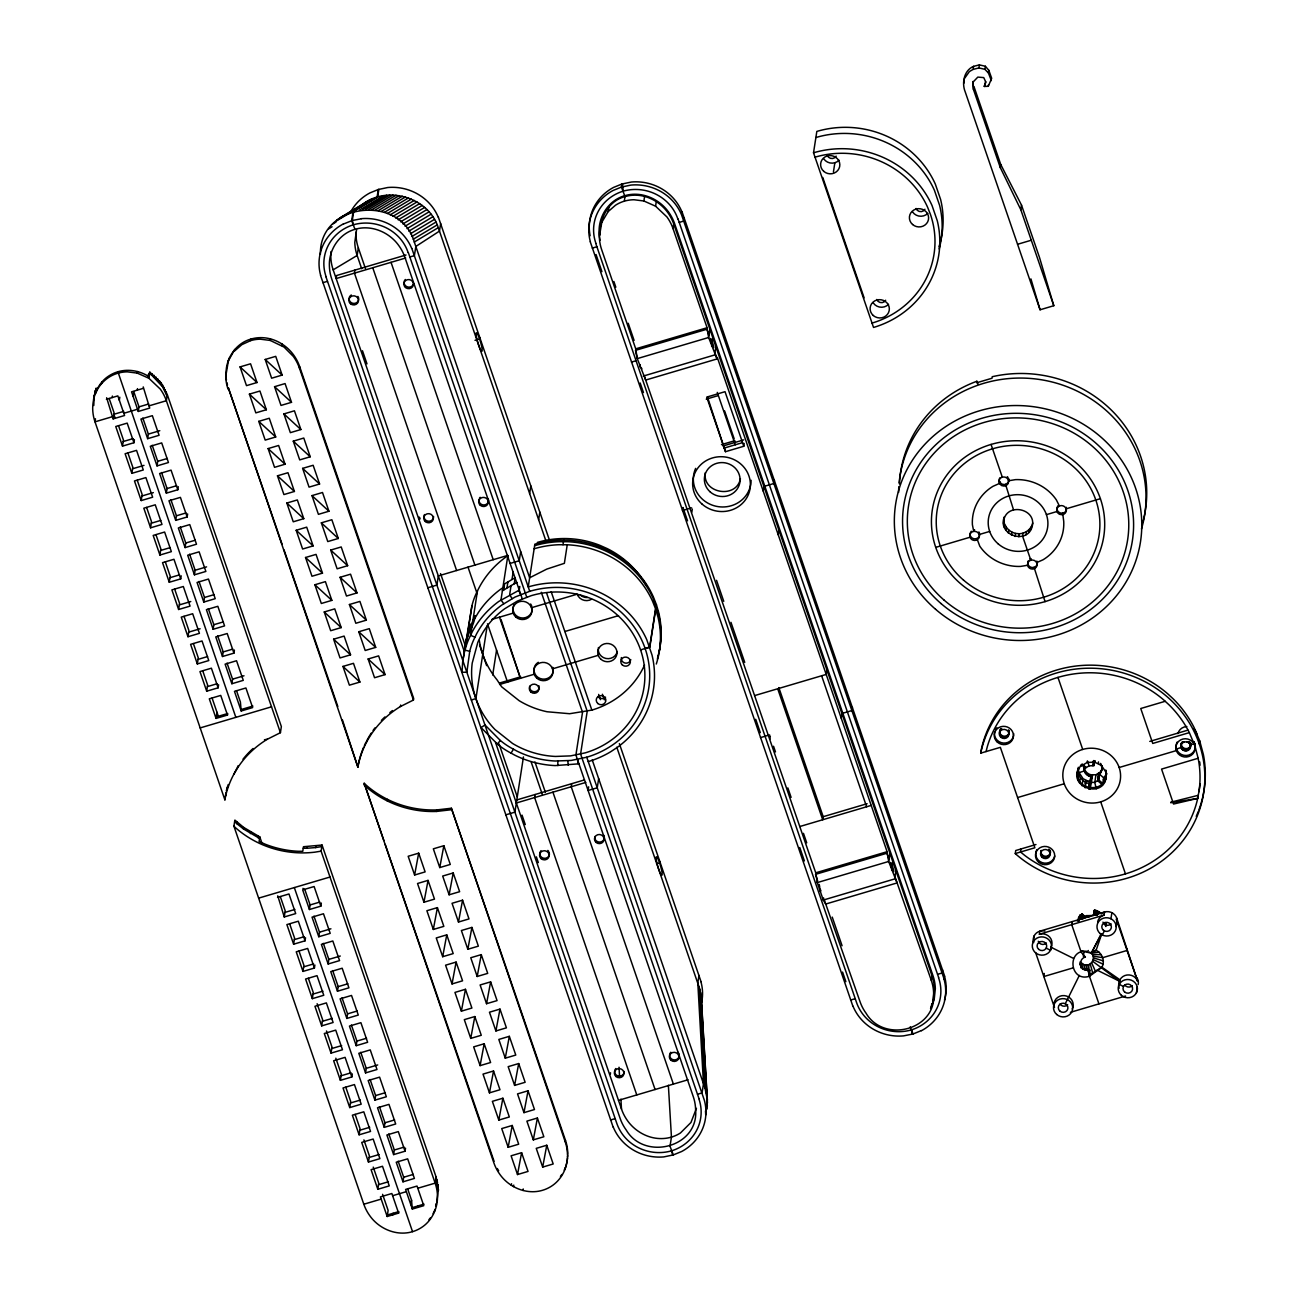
<?xml version="1.0" encoding="UTF-8"?>
<svg xmlns="http://www.w3.org/2000/svg" width="1298" height="1298" viewBox="0 0 1298 1298"><rect width="100%" height="100%" fill="white"/><g stroke="black" fill="none" stroke-linecap="round" stroke-linejoin="round"><path stroke-width="1.5" d="M322.05 845.047L321.109 851.147L435.154 1183.127A46.322 43.872 8.8 0 1 437.475 1195.896C437.864 1208.276 431.909 1220.931 421.331 1227.632A34.024 32.223 8.8 0 1 412.537 1231.672C396.799 1236.41 379.227 1228.995 369.898 1215.885A46.322 43.872 8.8 0 1 363.813 1204.236L233.916 826.177L234.873 820.076L243.716 827.443L259.795 836.902L259.097 841.493L265.133 844.171A97.35 92.223 8.8 0 0 298.183 851.277L302.775 851.293L303.472 846.718L322.05 845.047L436.112 1177.026L438.416 1189.795L436.68 1202.321M567.486 1157.07L567.745 1152.981A46.322 43.872 8.8 0 0 565.441 1140.212L451.38 808.232L436.712 809.92A97.35 92.223 8.8 0 1 366.49 785.42L364.203 783.262L493.857 1162.846A46.322 43.872 8.8 0 0 499.941 1174.495C509.27 1187.605 526.842 1195.036 542.58 1190.282A34.024 32.223 8.8 0 0 551.374 1186.242C560.152 1180.645 565.879 1170.893 567.194 1160.607M355.993 232.147L355.977 234.776A47.247 44.765 8.8 0 0 358.329 247.837L365.501 268.735M320.395 254.246C319.194 202.553 400.611 193.694 414.305 242.028L529.649 577.772L546.815 569.092L564.37 563.332L567.242 544.771L558.854 544.722A96.393 91.314 8.8 0 0 534.143 548.762M705.495 1110.926L705.723 1114.917L707.361 1099.99L701.342 998.308L699.865 989.336L616.793 747.242M1079.758 964.868L1080.228 961.802L1083.019 964.219L1082.305 968.795L1089.866 970.141L1089.46 976.274L1098.935 1003.873M93.845 397.821L93.618 399.362L94.202 395.306L93.781 405.511M226.177 369.735L225.966 374.862A46.322 43.872 8.8 0 0 226.42 380.022M567.291 1159.617L567.713 1155.545M331.022 251.536L330.812 256.777A47.247 44.765 8.8 0 0 333.164 269.838L464.278 651.482L468.448 631.071L475.149 615.609C474.305 626.025 466.615 634.381 465.43 644.879M705.317 472.683C702.007 493.435 736.355 499.308 740.428 478.719M1003.549 523.565L1004.311 516.912C996.913 535.23 1027.821 545.355 1032.299 526.079C1036.388 508.67 1007.362 502.537 1003.825 519.963M1077.421 774.646C1077.94 790.255 1103.073 792.591 1106.172 777.161C1103.527 799.146 1067.524 787.205 1078.963 767.67L1077.47 772.586L1077.713 771.044M1077.194 776.172L1078.297 767.28M1105.945 778.686L1105.766 770.022L1106.22 775.101L1106.464 773.576M1083.019 964.219C1090.855 968.779 1098.059 955.88 1089.525 952.083M1106.123 923.105L1105.864 926.512L1104.712 923.916L1106.123 923.105L1104.923 922.537M1088.276 950.477L1087.756 951.466C1066.453 947.994 1069.179 982.651 1089.46 976.274L1089.687 974.749L1101.953 967.253C1105.279 961.169 1102.245 953.186 1096.112 950.266L1092.819 951.174M280.417 732.689L281.358 726.572L167.296 394.608L161.212 382.959L149.838 372.169L148.897 378.286L160.271 389.076A46.322 43.872 8.8 0 1 166.355 400.725L280.417 732.689L267.388 739.211A97.35 92.223 8.8 0 0 237.972 767.329L233.818 774.289A97.35 92.223 8.8 0 0 225.414 796.907L224.895 799.876L94.997 421.834A46.322 43.872 8.8 0 1 92.693 409.065C92.612 396.279 97.918 382.732 109.113 375.771A34.024 32.223 8.8 0 1 117.907 371.747C128.421 368.632 140.07 370.806 149.173 376.761M566.95 1162.148L567.534 1158.092M93.959 396.847L96.198 388.037L95.257 394.17C98.989 384.257 107.41 376.242 117.631 373.289A34.024 32.223 8.8 0 1 127.301 371.845L137.215 373.094L148.897 378.286M95.371 390.406L95.143 391.947L95.955 389.595M148.978 405.868L166.355 400.725L167.069 396.133L162.477 386.674L151.752 375.187L151.98 373.662M153.797 376.809L154.04 375.268M155.76 378.562L155.987 377.02M157.61 380.428L157.853 378.886M159.362 382.407L159.589 380.866M160.984 384.484L161.212 382.959M162.477 386.674L162.704 385.133M163.84 388.929L164.067 387.388M165.057 391.266L165.284 389.741M166.144 393.683L166.371 392.142M167.069 396.133L167.296 394.608M224.895 799.876L225.836 793.759M237.972 767.329L238.199 765.804L233.818 774.289M1080.747 967.773L1081.461 963.181M1084.787 964.836L1084.09 969.428L1089.866 970.141M1086.669 964.998L1085.972 969.59L1088.016 970.45M1087.821 969.298L1088.519 964.69L1089.687 974.749L1087.821 969.298L1089.46 976.274L1101.953 967.253L1119.931 979.795A9.638 9.135 8.8 0 1 1137.665 981.337L1116.686 918.059L1116.458 919.601A9.638 9.135 8.8 0 1 1115.891 926.561M95.468 418.767L94.997 421.834L112.391 416.69M106.404 399.281L117.842 395.89L124.576 415.506L113.137 418.881L106.631 397.756M112.115 397.577L112.358 396.052M113.137 418.881L114.078 412.78L109.178 398.518M119.335 400.255L119.805 397.204M134.408 439.681L133.937 442.732L122.499 446.123L123.44 440.006L118.54 425.744M133.061 396.198L133.775 391.623L139 406.858L138.302 411.45L149.724 408.059L143.234 386.918M137.28 390.146L137.507 388.621M131.844 473.348L125.111 453.732L136.55 450.357L143.283 469.973L131.844 473.348L132.802 467.248L127.902 452.97M147.648 438.675L140.914 419.059L152.353 415.685L159.086 435.301L147.648 438.675L148.361 434.1L142.845 418.053M141.206 500.574L134.473 480.958L145.895 477.583L152.645 497.199L141.206 500.574L142.147 494.473L137.247 480.211M157.009 465.901L150.276 446.285L161.698 442.91L168.448 462.526L157.009 465.901L157.723 461.325L152.207 445.279M150.568 527.815L143.818 508.199L155.257 504.808L161.99 524.424L150.568 527.815L151.509 521.699L146.609 507.437M178.264 486.701L177.794 489.752L166.355 493.143L167.069 488.551L161.552 472.504M159.914 555.041L153.18 535.425L164.619 532.034L171.352 551.65L159.914 555.041L160.855 548.924L155.955 534.662M187.626 513.927L187.155 516.977L175.717 520.368L176.431 515.793L170.914 499.73M181.185 575.825L180.698 578.892L169.275 582.267L170.216 576.166L165.317 561.888M185.079 547.594L178.329 527.978L189.768 524.603L196.501 544.219L185.079 547.594L185.776 543.018L180.276 526.972M178.621 609.492L171.888 589.892L183.326 586.501L190.06 606.117L178.621 609.492L179.578 603.392L174.678 589.13M194.424 574.819L187.691 555.22L199.129 551.828L205.863 571.444L194.424 574.819L195.138 570.244L189.622 554.197M226.29 368.746C228.091 355.263 237.469 342.786 250.903 339.086A34.024 32.223 8.8 0 1 260.574 337.642C273.537 337.496 285.998 344.473 293.543 354.873A46.322 43.872 8.8 0 1 299.627 366.523L413.689 698.486L413.445 700.028L400.433 706.534A97.35 92.223 8.8 0 0 358.443 764.23M228.286 361.493L229.503 357.68M187.983 636.734L181.249 617.118L192.672 613.727L199.421 633.343L187.983 636.734L188.924 630.617L184.024 616.355M363.586 747.372A97.35 92.223 8.8 0 0 358.686 762.705L357.923 767.215L228.27 387.631L282.072 544.203M229.259 359.205L234.808 349.454M203.786 602.061L197.053 582.445L208.475 579.054L215.225 598.67L203.786 602.061L204.5 597.469L198.983 581.423M197.328 663.959L190.595 644.343L202.034 640.969L208.767 660.568L197.328 663.959L198.286 657.843L193.386 643.581M234.581 350.979L241.882 344.635L250.66 340.611L250.903 339.086M213.132 629.287L206.398 609.671L217.837 606.296L224.57 625.896L213.132 629.287L213.846 624.711L208.329 608.665M218.599 684.744L218.129 687.81L206.69 691.185L207.631 685.084L202.731 670.823M413.445 700.028L299.4 368.048A46.322 43.872 8.8 0 0 293.299 356.398L284.067 347.101L270.244 340.433L270.487 338.892M234.403 650.071L233.932 653.137L222.493 656.512L223.207 651.937L217.691 635.89M216.279 716.885L227.718 713.511L227.474 715.036L216.052 718.411L216.993 712.31M281.942 345.625L282.169 344.084M231.855 683.738L225.106 664.138L236.544 660.747L243.278 680.363L231.855 683.738L232.553 679.162L227.053 663.116M241.201 710.98L234.467 691.363L245.906 687.972L252.639 707.588L241.201 710.98L240.406 702.023L236.479 690.601M299.4 368.048L299.627 366.523M354.922 270.098L354.451 273.148L456.62 570.52M358.329 247.837L357.145 255.463L361.704 268.767M438.286 217.285A48.594 46.03 8.8 0 0 387.778 187.512L378.27 189.524L377.085 197.166L353.105 211.525L351.677 220.692L354.987 229.324C371.098 224.457 389.108 232.001 398.697 245.436A47.247 44.765 8.8 0 1 404.927 257.345L522.283 598.913M378.87 189.346L377.686 196.988L353.705 211.347L352.293 220.498L353.478 224.96M277.529 897.356L288.967 893.981L295.701 913.581L284.262 916.972L277.756 895.831M284.262 916.972L285.203 910.855L280.303 896.594M305.533 937.756L305.046 940.823L293.624 944.198L294.565 938.097L289.665 923.835M321.32 903.084L320.849 906.15L309.427 909.525L310.125 904.949L304.884 889.698L302.921 888.384M314.879 964.998L314.408 968.048L302.969 971.423L303.91 965.323L299.011 951.061M318.773 936.75L312.039 917.151L323.478 913.76L330.211 933.376L318.773 936.75L319.486 932.175L313.97 916.128M312.331 998.665L305.582 979.049L317.02 975.658L323.77 995.274L312.331 998.665L313.272 992.548L308.372 978.286M440.655 223.483L439.47 231.109L415.831 246.458L414.403 255.625L409.844 256.972M357.923 767.215L342.412 719.855M328.134 963.992L321.385 944.376L332.823 940.985L339.573 960.601L328.134 963.992L328.832 959.4L323.332 943.354M321.677 1025.891L314.943 1006.275L326.382 1002.9L333.115 1022.5L321.677 1025.891L322.634 1019.774L317.118 1003.727M366.847 741.612L367.091 740.087A97.35 92.223 8.8 0 1 371.244 733.127M337.48 991.218L330.747 971.602L342.185 968.227L348.919 987.827L337.48 991.218L338.194 986.642L332.677 970.596M331.039 1053.116L324.305 1033.5L335.728 1030.125L342.477 1049.741L331.039 1053.116L331.98 1047.015L326.463 1030.969M419.887 517.853L419.66 519.378A9.621 9.118 8.8 0 1 419.189 517.042M346.842 1018.443L340.108 998.827L351.531 995.452L358.28 1015.068L346.842 1018.443L347.556 1013.868L342.039 997.821M352.31 1073.917L351.823 1076.967L340.401 1080.342L341.342 1074.241L335.825 1058.195M400.433 706.534L400.66 705.009M387.21 800.866L387.437 799.341M356.204 1045.685L349.454 1026.069L360.893 1022.678L367.626 1042.294L356.204 1045.685L356.901 1041.093L351.385 1025.047M349.746 1107.583L343.013 1087.967L354.451 1084.576L361.185 1104.192L349.746 1107.583L350.687 1101.467L345.787 1087.205M365.549 1072.911L358.816 1053.295L370.255 1049.904L376.988 1069.52L365.549 1072.911L366.263 1068.319L360.747 1052.272M479.822 337.448L479.579 338.973A9.638 1.379 73.5 0 1 481.461 351.125A9.638 1.379 73.5 0 1 476.269 336.004A9.638 1.379 73.5 0 1 479.579 338.973L475.003 340.336M359.108 1134.809L352.358 1115.193L363.797 1111.818L370.547 1131.434L359.108 1134.809L360.049 1128.708L355.149 1114.43M374.911 1100.136L368.161 1080.52L379.6 1077.145L386.35 1096.761L374.911 1100.136L375.609 1095.561L370.108 1079.514M368.454 1162.035L361.72 1142.418L373.159 1139.044L379.892 1158.66L368.454 1162.035L369.411 1155.934L363.894 1139.887M384.257 1127.362L377.523 1107.762L388.962 1104.371L395.695 1123.987L384.257 1127.362L384.971 1122.786L379.454 1106.74M377.815 1189.276L371.082 1169.66L382.504 1166.269L389.254 1185.885L377.815 1189.276L378.756 1183.159L373.24 1167.113M363.959 784.787L366.247 786.945A97.35 92.223 8.8 0 0 436.469 811.445L436.712 809.92M462.867 660.65L471.92 605.825A71.958 68.161 8.8 0 1 477.437 590.996C484.138 576.783 494.863 564.516 507.826 555.69L500.963 599.984L503.77 603.732M466.485 640.952L462.64 661.883L462.039 672.234L466.858 672.267L469.73 651.32A68.34 64.738 8.8 0 1 474.971 637.237L476.626 633.781A91.574 86.739 8.8 0 1 501.726 605.095L515.079 597.031L529.73 591.304A91.574 86.739 8.8 0 1 645.155 648.562L649.779 647.394L656.399 604.641L653.381 596.934A96.393 91.314 8.8 0 0 567.956 540.179L559.552 540.146A96.393 91.314 8.8 0 0 534.857 544.17L528.237 586.923A96.393 91.314 8.8 0 1 646.761 639.687L651.985 654.922A96.393 91.314 8.8 0 1 617.718 747.08L610.904 751.623A96.393 91.314 8.8 0 1 588.237 761.601M467.426 634.836L471.92 605.825M467.507 637.172L468.448 631.071M470.282 629.692L471.239 623.592M472.001 626.123L470.59 635.29A71.958 68.161 8.8 0 0 465.073 650.12L469.73 651.32M472.959 620.006L477.437 590.996M405.528 1148.162L405.057 1151.212L393.618 1154.603L394.332 1150.012L388.816 1133.965M387.404 1214.977L398.843 1211.586L398.6 1213.111L387.177 1216.502L388.118 1210.385L382.602 1194.338M567.502 1154.506A46.322 43.872 8.8 0 0 565.198 1141.737L451.38 808.232M392.888 1214.814L393.132 1213.273M487.188 625.701L475.912 698.616L471.336 699.979M402.98 1181.829L396.231 1162.213L407.669 1158.838L414.403 1178.438L402.98 1181.829L403.678 1177.254L398.162 1161.191M503.624 589.99L504.565 583.889L515.176 577.691L514.219 583.792L502.391 590.817M410.833 1204.69L411.531 1200.115L407.604 1188.676M492.705 674.96L496.55 650.152M506.999 587.751L507.94 581.634M412.326 1209.055L405.593 1189.439L417.031 1186.064L423.765 1205.68L412.326 1209.055L411.531 1200.115M511.071 585.528L509.66 594.679L512.11 598.654M512.012 579.411L513.213 571.672M418.037 1207.367L418.281 1205.842M644.571 665.014A86.755 82.18 8.8 0 1 591.856 710.103L569.627 713.722L547.075 711.758A86.755 82.18 8.8 0 1 519.151 700.693L501.645 686.804L496.956 679.746A86.755 82.18 8.8 0 1 479.319 640.32M520.66 551.569L519.232 560.736L510.082 563.446M529.633 493.548L530.817 485.906M513.424 611.585L513.197 613.127L491.877 619.422M519.249 586.696L518.681 590.363L520.758 594.516M519.817 586.453L519.249 590.119L498.756 601.461A96.393 91.314 8.8 0 0 472.326 631.639L470.59 635.29L474.971 637.237M436.112 1177.026L435.154 1183.127L417.778 1188.254M538.638 519.735L539.822 512.11M501.012 619.471L520.466 678.302L499.47 617.183M644.116 375.479L815.744 872.808L817.286 882.591L823.273 900.066L825.706 904.041L897.064 882.932L888.643 861.483L887.102 851.699L717.291 357.421L717.048 358.946L645.69 380.054L637.253 358.621L635.728 348.838L601.672 249.719A46.322 43.872 8.8 0 1 599.368 236.95C599.27 220.092 607.237 201.206 625.003 196.598A34.024 32.223 8.8 0 1 634.69 195.171C647.653 195.025 660.114 201.985 667.659 212.385A46.322 43.872 8.8 0 1 673.743 224.035L932.061 975.934A46.322 43.872 8.8 0 1 934.365 988.703L932.645 1001.245M534.435 672.721L534.192 674.246L499.584 684.484M523.451 756.945L514.917 812.142L505.766 814.852M601.931 222.055L608.21 211.542L608.924 206.966M563.008 544.738L563.705 540.163M681.904 211.801A48.594 46.03 8.8 0 0 631.396 182.028L621.888 184.04L621.418 187.09L624.711 195.722C640.823 190.855 658.832 198.399 668.421 211.834M622.488 183.862L623.202 191.358M608.21 211.542L615.512 205.214A34.024 32.223 8.8 0 1 624.306 201.174L625.003 196.598M535.101 794.522L534.63 797.572L636.783 1094.944M714.955 352.845L717.048 358.946L708.611 337.512L707.086 327.729L673.029 228.61A46.322 43.872 8.8 0 0 666.945 216.961L655.571 206.187L643.889 200.995L644.603 196.42M655.571 206.187L656.285 201.612M571.688 783.7L571.217 786.75L673.386 1084.106M511.315 1185.269L511.542 1183.744M513.521 1186.615L513.765 1185.09M640.255 367.35L640.125 364.641M522.997 1190.461L523.224 1188.936M673.029 228.61L673.743 224.035M588.659 786.831L588.091 790.498L597.242 787.789L598.67 778.622M684.273 217.999L683.803 221.049L679.227 222.396M565.198 1141.737L565.441 1140.212M564.955 1169.401L566.674 1163.089M567.242 544.771A96.393 91.314 8.8 0 1 652.667 601.509L655.555 608.843L649.649 647.004L640.579 649.909A86.755 82.18 8.8 0 0 531.239 595.668L517.35 601.088L504.711 608.746A86.755 82.18 8.8 0 0 477.81 642.396L472.212 663.116A86.755 82.18 8.8 0 0 495.025 729.557L512.532 743.446A86.755 82.18 8.8 0 0 555.447 756.442L570.536 755.89L585.236 752.856A86.755 82.18 8.8 0 0 640.579 649.909M709.892 329.27L708.611 337.512L637.253 358.621L635.485 350.363L706.842 329.254L708.951 335.371M711.612 346.242L711.856 344.716C707.102 325.993 717.875 356.626 711.856 344.716M712.326 341.666L712.894 337.999M715.896 346.728L714.614 354.971L643.256 376.079M691.834 512.142L692.305 509.092M610.303 1074.322L610.547 1072.781M718.021 394.56L717.859 395.712L706.242 399.151M659.838 861.418L659.595 862.959A9.638 1.379 73.5 0 1 661.493 875.095A9.638 1.379 73.5 0 1 656.285 859.974A9.638 1.379 73.5 0 1 659.595 862.959L656.545 863.851M744.208 443.478L743.786 446.269L725.485 451.688L707.621 397.464M734.538 442.602L734.83 440.687L721.477 444.63M813.521 152.791A96.393 91.314 8.8 0 1 932.045 205.555L937.286 220.774A96.393 91.314 8.8 0 1 873.538 327.453L813.521 152.791L816.831 131.423A96.393 91.314 8.8 0 1 935.355 184.17L940.596 199.405A96.393 91.314 8.8 0 1 938.989 246.669M763.192 491.033L763.905 486.458M774.435 480.422L773.965 483.473L764.814 486.182M698.989 975.398L697.805 983.04L703.484 1083.749L702.072 1092.9L697.497 1094.263M833.446 171.904L834.857 162.737M778.2 534.711L778.897 530.136M769.844 739.195L770.314 736.144M826.907 669.833L826.193 674.425L754.836 695.533M778.832 687.599L823.192 816.702L822.705 819.752L777.713 688.767M841.201 718.086L841.899 713.511M817.61 880.45L817.286 882.591L888.643 861.483L889.909 853.24M820.287 891.32L820.141 888.611M852.445 707.475L851.975 710.541L842.824 713.235M823.613 897.924L823.273 900.066L894.63 878.957L895.912 870.698M964.446 78.545L969.395 71.552L973.127 69.394L973.597 66.344L979.39 64.9L985.377 66.263L988.833 70.335L991.688 78.302L988.265 86.285L984.273 86.463L985.636 81.596M973.597 66.344C963.976 70.335 961.542 83.056 965.241 91.963L1040.071 309.784L1053.798 305.711L1020.78 209.659L1000.304 167.62L973.468 89.53L973.013 81.498M973.127 69.394L978.919 67.95L979.39 64.9M991.331 80.59L988.427 72.996L984.906 69.329L985.377 66.263M988.427 72.996L988.833 70.335M988.265 86.285L988.508 84.759M891.629 870.212L891.872 868.687C887.134 849.979 897.891 880.596 891.872 868.687M892.343 865.636L892.91 861.969M1000.304 167.62L1000.774 164.57L973.938 86.479M978.124 384.24L976.875 381.255L976.631 382.78L992.013 378.237L992.24 376.712A123.862 117.323 8.8 0 1 1142.711 522.542M970.271 535.701L970.028 537.226L935.728 547.383M1020.78 209.659L1021.494 205.084L1000.774 164.57M973.971 529.892L973.727 531.417L972.397 524.7A45.787 43.369 8.8 0 1 993.051 486.279L999.509 483.44L999.752 481.915M974.344 531.304L973.111 531.515A4.819 4.559 8.8 0 0 970.028 537.226A4.819 4.559 8.8 0 0 976.112 540.244L977.248 539.741A4.819 4.559 8.8 0 0 974.344 531.304L974.587 529.779M976.907 538.475L979.779 546.182A45.787 43.369 8.8 0 0 1020.585 566.415L1027.627 565.263L1027.854 563.738M991.055 444.435A86.755 82.18 8.8 0 1 1102.862 541.234A86.755 82.18 8.8 0 1 960.26 583.419A86.755 82.18 8.8 0 1 991.055 444.435L1002.316 477.177A4.819 4.559 8.8 0 1 1008.384 480.195L1008.611 481.363A4.819 4.559 8.8 0 1 999.785 483.976L999.476 481.363A4.819 4.559 8.8 0 1 999.752 477.891M1005.544 484.381L1013.527 509.838M1008.741 479.254L1008.497 480.779L1015.539 479.627A45.787 43.369 8.8 0 1 1056.345 499.876L1059.444 506.058M824.133 899.449L860.006 1001.618A46.322 43.872 8.8 0 0 866.09 1013.284C884.149 1043.722 936.994 1029.931 933.651 993.278A46.322 43.872 8.8 0 0 931.347 980.509L932.061 975.934M1004.246 527.118L1004.019 520.498M931.104 1008.189L931.818 1003.597M1005.885 530.379L1006.356 527.329L1004.717 524.051M1008.368 533.154L1008.838 530.103L1006.356 527.329M942.608 969.914L942.137 972.965L937.562 974.327M1011.499 535.247L1011.969 532.18L1008.838 530.103M1035.966 844.527L1015.734 850.515L1015.263 853.565L1034.863 847.772L1000.352 747.34L980.753 753.132L981.466 748.816A113.267 107.28 8.8 0 1 1167.648 693.732L1173.003 698.681A113.267 107.28 8.8 0 1 1194.144 727.659L1199.677 740.785L1203.36 754.446A113.267 107.28 8.8 0 1 1204.187 789.444L1202.905 796.355A113.267 107.28 8.8 0 1 1198.914 809.822M1015.085 536.496L1015.555 533.429L1011.969 532.18M1018.865 536.82L1019.336 533.77C1025.534 533.527 1031.358 529.162 1032.77 523.029M1023.067 533.154L1022.597 536.22L1030.807 560.136L1031.05 558.611A4.819 4.559 8.8 0 0 1029.914 559.114M1026.02 534.711L1026.491 531.645M1028.892 532.407L1029.363 529.357M1031.034 529.454L1031.504 526.404M1036.891 563.154L1036.339 562.066A4.819 4.559 8.8 0 0 1027.513 564.679L1027.74 565.863A4.819 4.559 8.8 0 0 1033.808 568.865A4.819 4.559 8.8 0 0 1036.891 563.154L1037.118 561.628A4.819 4.559 8.8 0 1 1034.052 567.34L1045.068 601.623M1036.859 561.077L1036.615 562.618L1043.073 559.763A45.787 43.369 8.8 0 0 1063.727 521.342L1062.64 513.116M1057.172 510L1056.945 511.526L1046.415 514.641M1066.323 507.291L1066.096 508.816A4.819 4.559 8.8 0 1 1063.013 514.543L1061.78 514.738A4.819 4.559 8.8 0 1 1058.876 506.301L1060.012 505.798A4.819 4.559 8.8 0 1 1066.096 508.816L1100.396 498.675M1021.023 848.957L1020.536 852.007L1024.885 855.528A108.448 102.72 8.8 0 0 1197.713 798.384L1199.417 788.73A108.448 102.72 8.8 0 0 1200.033 783.716M1033.322 941.748L1034.263 935.647M1073.511 958.411L1050.974 947.232A9.638 9.135 8.8 0 0 1039.374 934.236L1039.844 931.169L1104.533 912.04L1104.063 915.09A9.638 9.135 8.8 0 0 1097.637 921.807M1044.306 973.484L1043.835 976.55L1072.748 967.984M1078.281 769.114L1078.979 772.667L1084.187 770.996L1084.479 769.033M1050.974 947.232L1050.504 950.282L1046.204 948.14M1077.892 779.725L1078.005 770.866M1078.735 769.195L1081.104 764.733M1081.851 765.479L1082.094 763.938L1086.28 767.572L1089.103 765.852L1092.494 765.739L1093.614 760.693M1079.53 783.002L1080.358 777.697L1078.703 774.419M1082.013 785.777L1082.824 780.471L1080.358 777.697M1083.132 766.485L1085.177 768.238L1085.42 766.664M1080.877 766.258L1087.172 762.445L1087.416 760.92L1089.103 765.852M1085.144 787.854L1085.955 782.548L1082.824 780.471M1088.73 789.103L1090.953 776.853A9.102 8.632 8.8 0 1 1083.927 766.518M1088.957 787.578L1090.953 776.853L1092.283 776.804M1093.403 762.056L1093.646 760.531M1090.012 789.216L1091.407 782.483L1094.782 782.353L1098.725 779.968L1099.601 774.306A9.102 8.632 8.8 0 0 1100.428 763.824M1097.735 780.763L1098.789 773.008L1095.966 774.728L1092.575 774.841L1091.358 782.645L1090.077 782.532M1092.527 765.577L1093.808 765.69L1094.474 761.391M1105.523 771.547L1101.402 765.495L1094.685 762.169L1094.928 760.644L1093.808 765.69M1072.197 921.612L1071.726 924.663L1081.202 952.261L1085.371 957.048C1078.557 958.687 1079.222 969.282 1086.134 970.287M1095.966 774.728L1094.782 782.353L1096.242 788.827M1098.27 763.419L1098.514 761.894M1098.789 773.008L1097.605 780.65L1101.791 784.268L1101.564 785.793M1080.699 919.292C1097.394 907.951 1074.695 927.551 1081.964 913.727L1085.388 916.956M1102.537 785.014L1103.657 777.81L1099.601 774.306L1098.627 775.084L1098.952 778.443M1104.679 782.077L1106.756 773.397M1105.766 775.02L1103.625 777.973M1086.41 917.215L1086.637 915.69L1093.727 915.431L1094.539 909.995A13.256 12.558 8.8 0 1 1100.655 913.029M1110.942 918.789L1111.883 912.689M1119.931 979.795L1119.217 984.371L1123.516 986.496M1127.297 948.935L1127.053 950.46L1102.716 957.664L1093.127 956.123M1136.399 992.889L1137.34 986.788M1181.18 747.421L1176.572 749.076L1176.329 750.601L1119.152 767.507M1190.331 744.711L1194.858 743.657L1193.771 741.499L1198.151 758.275A108.448 102.72 8.8 0 1 1198.946 791.78M1193.543 743.024A9.638 9.135 8.8 0 0 1177.302 742.943A9.638 9.135 8.8 0 0 1184.328 756.961A9.638 9.135 8.8 0 0 1194.631 745.182L1194.858 743.657M1199.206 743.835L1199.677 740.785M1198.151 758.275L1161.564 769.097L1173.554 804.03L1197.713 798.384L1198.184 795.333L1170.764 802.213M259.568 838.427L243.472 828.951L236.917 823.743L237.161 822.234M243.472 828.951L243.716 827.443M250.482 833.608L250.725 832.099M257.88 837.664L258.107 836.155M303.245 848.243L307.139 848.243L307.383 846.734M307.139 848.243L315.576 847.578L315.82 846.069M438.416 1189.795L438.172 1191.304L436.891 1179.525M437.264 1183.581L437.507 1182.072M437.734 1186.161L437.978 1184.636M438.026 1188.725L438.27 1187.216M225.592 795.301L226.112 792.315M466.371 638.762L465.219 645.382L440.557 573.602M434.911 1210.791L435.187 1209.249L433.094 1213.727M96.23 391.882L96.506 390.341L95.468 392.645M101.536 383.656L101.812 382.115M117.907 371.747L235.847 717.372M137.215 373.094L137.491 371.569M414.614 875.014L418.686 853.159L408.172 856.274L414.614 875.014L425.127 871.899L418.686 853.159M423.959 902.24L428.048 880.385L417.534 883.5L423.959 902.24L434.489 899.125L428.048 880.385M439.762 867.567L443.851 845.712L433.337 848.827L439.762 867.567L450.292 864.452L443.851 845.712M433.321 929.465L437.41 907.626L426.88 910.725L433.321 929.465L443.835 926.366L437.41 907.626M449.124 894.793L453.213 872.954L442.683 876.053L449.124 894.793L459.638 891.694L453.213 872.954M442.683 956.707L446.755 934.852L436.242 937.967L442.683 956.707L453.197 953.592L446.755 934.852M458.486 922.034L462.559 900.179L452.045 903.294L458.486 922.034L469 918.919L462.559 900.179M452.029 983.933L456.117 962.078L445.587 965.193L452.029 983.933L462.559 980.817L456.117 962.078M467.832 949.26L471.92 927.405L461.39 930.52L467.832 949.26L478.362 946.145L471.92 927.405M461.39 1011.158L465.463 989.303L454.949 992.418L461.39 1011.158L471.904 1008.043L465.463 989.303M477.193 976.485L481.266 954.63L470.752 957.746L477.193 976.485L487.707 973.37L481.266 954.63M470.736 1038.384L474.825 1016.545L464.311 1019.644L470.736 1038.384L481.266 1035.285L474.825 1016.545M486.539 1003.711L490.628 981.872L480.114 984.971L486.539 1003.711L497.069 1000.612L490.628 981.872M480.098 1065.626L484.186 1043.77L473.656 1046.886L480.098 1065.626L490.612 1062.51L484.186 1043.77M495.901 1030.953L499.99 1009.098L489.46 1012.213L495.901 1030.953L506.415 1027.838L499.99 1009.098M489.46 1092.851L493.532 1070.996L483.018 1074.111L489.46 1092.851L499.973 1089.736L493.532 1070.996M505.263 1058.178L509.335 1036.323L498.821 1039.438L505.263 1058.178L515.777 1055.063L509.335 1036.323M498.805 1120.077L502.894 1098.222L492.364 1101.337L498.805 1120.077L509.335 1116.961L502.894 1098.222M514.608 1085.404L518.697 1063.549L508.167 1066.664L514.608 1085.404L525.138 1082.289L518.697 1063.549M508.167 1147.318L512.239 1125.463L501.726 1128.579L508.167 1147.318L518.681 1144.203L512.239 1125.463M523.97 1112.646L528.043 1090.791L517.529 1093.906L523.97 1112.646L534.484 1109.53L528.043 1090.791M517.513 1174.544L521.601 1152.689L511.088 1155.804L517.513 1174.544L528.043 1171.429L521.601 1152.689M533.316 1139.871L537.404 1118.016L526.891 1121.131L533.316 1139.871L543.846 1136.756L537.404 1118.016M542.678 1167.097L546.766 1145.242L536.236 1148.357L542.678 1167.097L553.191 1163.982L546.766 1145.242M980.753 753.132L980.996 751.866A113.267 107.28 8.8 0 1 1133.803 676.582A113.267 107.28 8.8 0 1 1187.816 833.803A113.267 107.28 8.8 0 1 1016.237 854.473L1015.263 853.565M1089.152 785.306L1089.817 782.045L1083.1 778.719L1079.011 772.521M696.442 1108.314L690.958 1122.494L680.444 1132.976A34.981 33.148 8.8 0 1 671.439 1137.113A34.981 33.148 8.8 0 1 661.509 1138.589C648.237 1138.752 635.452 1131.645 627.729 1121.001A47.247 44.765 8.8 0 1 621.499 1109.076L495.56 742.537M1093.533 915.252L1095.609 910.612L1101.548 913.987M1092.575 774.841L1091.261 774.89A9.102 8.632 8.8 0 1 1084.041 766.81M1092.348 776.366L1091.018 776.415A9.102 8.632 8.8 0 1 1083.992 766.096M1094.539 909.995L1093.419 915.301L1093.776 914.473M986.042 751.574L987.389 746.366A108.448 102.72 8.8 0 1 1163.965 700.141L1169.076 704.879A108.448 102.72 8.8 0 1 1189.341 732.624L1194.631 745.182M1089.136 785.404L1089.541 783.797L1085.955 782.548M226.355 790.79L227.393 786.896M226.647 790.385L228.221 784.544M356.577 229.584L354.792 242.402A47.247 44.765 8.8 0 0 357.145 255.463L333.164 269.838M436.436 1203.846L435.657 1206.183L436.242 1203.587M1101.71 934.008L1096.112 950.266L1091.31 953.154L1084.609 951.71M228.529 359.968L225.738 376.388A46.322 43.872 8.8 0 0 228.042 389.157M602.629 217.48L600.082 232.374A46.322 43.872 8.8 0 0 600.228 234.954M984.273 86.463L985.847 82.212L983.754 77.604L977.816 77.101L973.029 82.131L973.468 89.53M1077.308 921.158L1079.887 915.22L1081.851 914.49L1084.284 916.599M1078.541 921.612L1081.64 915.869L1084.057 918.059M564.224 1170.163L565.198 1167.875M1084.901 783.846L1086.264 780.65L1089.833 781.899M1090.32 781.007L1092.235 776.967M930.552 1008.578L934.236 999.087L935.339 988.735A47.247 44.765 8.8 0 0 932.986 975.674L674.652 223.759A47.247 44.765 8.8 0 0 668.421 211.834M1101.158 933.895L1091.31 953.154L1101.775 933.684M1079.352 975.398L1065.301 1003.727M1102.245 934.966L1104.42 930.926M147.875 375.56L149.838 372.169M147.664 377.085L149.659 373.694L151.752 375.187M474.679 618.659L478.345 612.542A96.393 91.314 8.8 0 1 500.639 589.243L504.095 586.939M511.071 753.132L513.44 749.173A68.34 64.738 8.8 0 1 500.379 740.509L484.965 724.982L481.055 727.578L497.329 743.997A71.958 68.161 8.8 0 0 511.071 753.132L514.771 755.16A96.393 91.314 8.8 0 0 555.138 765.593L578.924 763.824M560.444 1176.491L561.839 1174.479M1103.365 779.709L1105.507 776.772M1080.017 916.404L1081.964 913.727M428.908 1219.747L430.433 1217.849M1094.214 912.137L1097.475 913.273L1095.609 910.612L1094.425 910.758L1098.579 912.007L1097.135 915.496L1093.971 913.906A13.743 13.012 8.8 0 1 1097.345 915.09M497.329 743.997L500.379 740.509M1078.508 917.946L1081.851 914.49L1078.508 917.946L1079.693 918.546L1079.887 915.22L1081.64 915.869M1085.177 768.238L1086.15 767.459M1098.919 773.121L1099.909 772.342A9.102 8.632 8.8 0 0 1102.213 766.144M361.022 205.619C385.684 184.559 428.486 196.744 438.286 227.653L545.809 540.617M339.492 218.129L368.746 200.557M337.026 219.979L371.601 199.178M336.425 220.952L350.136 212.742M355.279 209.676L358.702 207.615M332.548 224.132L335.971 222.072M359.432 210.049L383.413 195.673M328.67 228.821L332.093 226.761M362.629 209.627L386.609 195.268M365.776 209.432L389.757 195.057M368.924 209.416L392.921 195.057M372.088 209.611L396.068 195.252M375.219 210L399.216 195.641M378.335 210.584L402.315 196.225M381.401 211.363L405.382 197.004M384.419 212.337L408.399 197.961M387.356 213.489L411.336 199.113M390.227 214.819L414.208 200.444M392.986 216.328L416.983 201.953M395.663 217.999L419.643 203.64M398.21 219.833L422.191 205.473M400.628 221.828L424.608 207.453M402.915 223.954L426.896 209.595M405.057 226.225L429.038 211.866M407.037 228.61L431.017 214.251M408.854 231.125L432.834 216.766M410.493 233.737L434.473 219.378M411.953 236.447L435.95 222.088M413.235 239.238L437.231 224.879M414.305 242.028L438.286 227.653M343.337 224.083L352.293 220.498L361.217 218.794M921.385 1030.596L913.046 1033.987L903.505 1035.885A48.594 46.03 8.8 0 1 853.013 1006.226M514.219 583.792L517.156 582.494M354.987 229.324C339.216 233.672 328.686 249.865 329.384 265.928A47.247 44.765 8.8 0 0 331.736 278.989L620.071 1118.243A47.247 44.765 8.8 0 0 626.301 1130.152C644.846 1161.288 698.957 1147.172 695.614 1109.66A47.247 44.765 8.8 0 0 693.262 1096.599L575.906 755.014L582.526 712.261L541.298 592.245M624.711 195.722C608.94 200.087 598.41 216.263 599.124 232.342A47.247 44.765 8.8 0 0 600.033 240.244M378.27 189.524L369.93 192.915A48.594 46.03 8.8 0 0 350.655 211.963M621.888 184.04L613.532 187.431A48.594 46.03 8.8 0 0 590.136 235.782M613.289 1127.151A48.594 46.03 8.8 0 0 663.797 1156.907L673.321 1154.912L681.661 1151.504A48.594 46.03 8.8 0 0 704.343 1100.217L586.745 757.221A91.574 86.739 8.8 0 0 645.155 648.562M406.031 254.976L336.636 275.517L336.15 278.567L405.69 257.994M322.926 282.688L327.502 281.325M592.31 248.113L596.885 246.75M142.991 388.443L131.552 391.834L138.302 411.45M240.049 366.896L250.563 363.797L257.004 382.537L246.49 385.636L240.049 366.896L257.004 382.537M265.198 359.465L275.728 356.35L282.153 375.09L271.639 378.205L265.198 359.465L282.153 375.09M123.764 411.369L113.851 414.305L115.149 418.118M139 406.858L148.67 404.002M123.813 413.299L137.539 409.243M249.394 394.138L259.924 391.023L266.366 409.762L255.836 412.878L249.394 394.138L266.366 409.762M274.559 386.69L285.073 383.575L291.515 402.315L281.001 405.43L274.559 386.69L291.515 402.315M123.196 441.531L133.11 438.61M148.361 434.1L159.8 430.709M258.756 421.363L269.27 418.248L275.711 436.988L265.198 440.103L258.756 421.363L275.711 436.988M283.905 413.916L294.435 410.801L300.876 429.541L290.346 432.656L283.905 413.916L300.876 429.541M132.558 468.773L143.997 465.382M157.723 461.325L167.377 458.47M268.102 448.589L278.632 445.474L285.073 464.213L274.543 467.329L268.102 448.589L285.073 464.213M293.267 441.158L303.781 438.043L310.222 456.782L299.708 459.898L293.267 441.158L310.222 456.782M635.728 348.838L707.086 327.729M141.92 495.998L153.342 492.607M167.069 488.551L176.593 485.728M1017.567 244.284L1031.293 240.227M631.477 362.077L636.052 360.73M277.464 475.814L287.978 472.715L294.419 491.455L283.905 494.57L277.464 475.814L294.419 491.455M302.629 468.383L313.142 465.268L319.584 484.008L309.054 487.123L302.629 468.383L319.584 484.008M151.266 523.224L160.806 520.401M176.431 515.793L185.955 512.97M286.826 503.056L297.339 499.941L303.781 518.681L293.251 521.796L286.826 503.056L303.781 518.681M311.974 495.609L322.504 492.494L328.929 511.234L318.416 514.349L311.974 495.609L328.929 511.234M160.627 550.449L170.152 547.642M185.776 543.018L195.317 540.195M296.171 530.282L306.701 527.166L313.126 545.906L302.612 549.022L296.171 530.282L313.126 545.906M321.336 522.834L331.85 519.735L338.291 538.475L327.777 541.574L321.336 522.834L338.291 538.475M169.973 577.691L179.513 574.868M195.138 570.244L206.577 566.869M305.533 557.507L316.047 554.392L322.488 573.148L311.974 576.247L305.533 557.507L322.488 573.148M330.682 550.076L341.212 546.961L347.653 565.701L337.123 568.816L330.682 550.076L347.653 565.701M179.335 604.917L190.774 601.542M204.5 597.469L214.024 594.662M723.1 445.977L743.673 439.892M723.846 448.167L742.602 442.618M314.879 584.749L325.409 581.634L331.85 600.374L321.32 603.489L314.879 584.749L331.85 600.374M340.044 577.302L350.557 574.187L356.999 592.926L346.485 596.042L340.044 577.302L356.999 592.926M188.697 632.142L200.119 628.767M213.846 624.711L223.37 621.888M507.843 555.366L438.318 575.923L436.907 585.09L427.756 587.799M324.24 611.975L334.754 608.859L341.196 627.599L330.682 630.714L324.24 611.975L341.196 627.599M349.405 604.527L359.919 601.412L366.361 620.152L355.83 623.267L349.405 604.527L366.361 620.152M691.623 507.843L682.472 510.536L682.959 507.486L687.534 520.839M198.042 659.384L207.583 656.561M223.207 651.937L232.731 649.114M333.602 639.2L344.116 636.085L350.557 654.825L340.027 657.94L333.602 639.2L350.557 654.825M358.751 631.753L369.281 628.654L375.706 647.394L365.192 650.493L358.751 631.753L375.706 647.394M207.404 686.61L217.318 683.673M232.553 679.162L243.992 675.787M342.948 666.426L353.478 663.327L359.903 682.067L349.389 685.166L342.948 666.426L359.903 682.067M368.113 658.995L378.627 655.879L385.068 674.619L374.554 677.734L368.113 658.995L385.068 674.619M241.444 709.454L252.883 706.063M200.168 727.918L271.525 706.81M564.857 631.509L618.513 615.641M989.709 531.417L979.179 534.533L979.422 532.991A4.819 4.559 8.8 0 0 978.87 531.92M499.827 682.959L520.709 676.777M598.232 655.312L552.494 668.843L552.721 667.318A9.638 9.135 8.8 0 1 547.367 678.481A9.638 9.135 8.8 0 1 535.084 674.197A9.638 9.135 8.8 0 1 538.313 662.288M516.799 799.925L584.506 779.903M516.328 802.991L585.852 782.418M760.482 737.605L769.633 734.895M258.643 898.135L330 877.026M284.976 912.397L294.889 909.46M310.125 904.949L319.779 902.094M294.322 939.622L304.235 936.685M319.486 932.175L330.925 928.8M1165.198 701.293L1140.747 708.513L1152.754 743.446L1189.341 732.624M303.683 966.848L313.597 963.911M328.832 959.4L340.271 956.026M823.192 816.702L867.096 803.705M799.844 826.518L871.201 805.409M1149.785 741.418L1187.913 730.141M313.045 994.073L322.942 991.153M338.194 986.642L347.848 983.787M1017.616 797.556L1064.263 783.749M815.744 872.808L887.102 851.699M322.391 1021.315L332.304 1018.378M347.556 1013.868L357.21 1011.012M331.753 1048.541L341.666 1045.604M356.901 1041.093L366.555 1038.238M341.098 1075.766L351.012 1072.829M366.263 1068.319L377.702 1064.944M350.46 1102.992L360.373 1100.071M375.609 1095.561L385.279 1092.705M359.806 1130.234L369.719 1127.297M384.971 1122.786L394.624 1119.931M1039.374 934.236L1104.063 915.09M850.644 1000.028L855.22 998.681M369.167 1157.459L379.081 1154.522M394.332 1150.012L403.986 1147.156M618.497 1100.347L688.021 1079.774M378.529 1184.685L388.427 1181.764M403.678 1177.254L413.332 1174.382M610.595 1119.963L615.155 1118.616M363.813 1204.236L381.19 1199.092M392.629 1195.701L406.339 1191.645M1070.396 1012.326L1125.577 996.004M412.569 1207.529L423.992 1204.155M586.745 757.221L571.217 760.433L555.301 761.017A91.574 86.739 8.8 0 1 516.945 751.104L513.44 749.173M264.451 739.779L267.388 739.211M451.152 809.757L436.469 811.445M315.576 847.578L321.823 846.572M321.109 851.147L314.862 852.169A97.35 92.223 8.8 0 1 236.204 828.335L233.916 826.177M1087.172 762.445L1094.685 762.169M1170.682 802.748L1197.713 798.384M1091.083 953.121L1098.968 952.164M1092.316 954.484L1101.223 954.695M1015.555 533.429L1019.336 533.77M1098.579 912.007L1094.425 910.758M978.919 67.95L984.906 69.329M643.889 200.995L633.976 199.746A34.024 32.223 8.8 0 0 624.306 201.174M270.244 340.433L260.346 339.184A34.024 32.223 8.8 0 0 250.66 340.611M1093.484 957.875L1103.365 960.909M1081.445 950.736L1084.025 951.596L1083.311 956.188L1085.371 957.048M1093.338 959.66L1103.089 964.171M1097.135 970.125L1119.687 981.32A9.638 9.135 8.8 0 0 1119.136 988.281M1092.721 961.347L1119.687 981.32M1098.562 774.533L1099.666 773.868A9.102 8.632 8.8 0 0 1100.509 763.402M1098.725 779.968L1102.781 783.489M234.63 821.585L236.917 823.743M641.91 368.843L641.277 367.805M999.476 481.363L1000.012 482.45A4.819 4.559 8.8 0 0 1008.854 479.838L1008.627 478.67M1091.65 962.808L1095.431 971.277M910.239 1026.799L913.046 1033.987M668.373 1085.258L671.439 1137.113L670.011 1146.264L673.321 1154.912M682.018 211.752L944.668 976.21M852.9 1006.275L590.266 241.817M438.399 217.237L549.606 540.585M411.823 248.405L529.73 591.304M613.175 1127.199L320.525 275.403M820.514 889.795L820.92 890.882M1021.494 205.084L1039.503 257.475L1053.798 305.711M1057.951 677.394L1082.71 749.433A28.913 27.388 8.8 0 1 1119.979 781.704A28.913 27.388 8.8 0 1 1072.44 795.771A28.913 27.388 8.8 0 1 1082.71 749.433M1100.704 801.84L1125.463 873.879M1116.458 919.601L1137.665 981.337M822.754 177.469L864.111 297.826M1035.723 952.927L1054.447 1007.426A9.638 9.135 8.8 0 1 1064.328 995.615A9.638 9.135 8.8 0 1 1072.18 1008.968M678.059 219.021L938.714 977.702M931.364 980.509L894.971 876.815M888.968 859.341L886.859 853.24L815.517 874.349L817.091 878.924M743.786 446.269L725.03 391.688L706.729 397.107L725.485 451.688M821.618 675.771L866.626 806.772M724.609 410.931L734.181 438.821M717.275 392.385L735.285 444.776M613.873 281.488L615.82 287.199M628.216 323.283L634.089 340.384M716.545 580.336L723.749 601.331M730.952 622.31L744.728 662.386M773.543 746.253L775.49 751.931M787.854 787.902L791.099 797.361M803.462 833.332L806.707 842.808M832.229 917.086L842.077 945.739M595.733 243.375L856.388 1002.056A43.726 41.406 8.8 0 0 911.31 1029.914A43.726 41.406 8.8 0 0 938.551 977.751M596.058 254.554L601.931 271.655M640.19 383.007L643.484 392.58M755.712 719.287L760.304 732.64M799.779 847.529L804.387 860.931M842.564 972.072L845.858 981.645M655.555 608.843L657.908 616.745A96.393 91.314 8.8 0 1 656.301 664.008M602.402 694.252L604.333 699.865M619.357 743.608L701.05 981.694M598.654 694.414L600.439 699.638M551.179 591.71L591.856 710.103M546.49 592.732L587.215 711.272L580.595 754.024L698.989 1098.627M592.229 759.914L705.009 1088.178L707.361 1099.99M408.335 252.607L526.728 597.21M391.039 262.326L493.208 559.698M372.753 267.745L474.906 565.101M552.916 792.153L655.084 1089.525M468.01 567.112L477.129 593.657M487.496 623.803L507.615 682.359M534.954 761.942L545.355 792.218M531.207 762.104L542.337 794.49M479.53 644.928L486.636 665.631M499.097 743.997L517.269 796.875M362.466 350.72L366.977 363.862M522.023 815.112L525.268 824.587M536.366 856.858L538.329 862.602M326.009 276.961L616.664 1122.981A43.726 41.406 8.8 0 0 671.585 1150.823A43.726 41.406 8.8 0 0 698.827 1098.676M284.035 549.93L337.821 706.485M364.203 783.262L383.884 840.536M385.198 844.365L494.084 1161.321M177.794 489.752L171.06 470.136L159.622 473.527L166.355 493.143M187.155 516.977L180.422 497.377L168.983 500.752L175.717 520.368M233.932 653.137L227.199 633.521L215.76 636.896L222.493 656.512M320.849 906.15L314.116 886.534L302.677 889.909L309.427 909.525M405.057 1151.212L398.308 1131.596L386.885 1134.987L393.618 1154.603M294.322 887.572L412.537 1231.656M133.937 442.732L127.188 423.116L115.749 426.507L122.499 446.123M180.698 578.892L173.964 559.276L162.526 562.651L169.275 582.267M218.129 687.81L211.396 668.194L199.957 671.569L206.69 691.185M227.474 715.036L220.741 695.42L209.303 698.811L216.052 718.411M305.046 940.823L298.313 921.207L286.874 924.582L293.624 944.198M314.408 968.048L307.675 948.432L296.236 951.823L302.969 971.423M351.823 1076.967L345.09 1057.351L333.651 1060.742L340.401 1080.342M398.6 1213.111L391.866 1193.511L380.428 1196.886L387.177 1216.502M212.093 698.048L218.486 716.674M259.795 836.902L262.342 844.317M435.868 1178.535L436.647 1181.05M944.198 979.26L681.547 214.803A48.594 46.03 8.8 0 0 630.925 185.079L621.418 187.09L613.062 190.482A48.594 46.03 8.8 0 0 590.379 241.785M1030.92 278.908L1040.071 309.784M656.399 604.641L658.605 612.153A96.393 91.314 8.8 0 1 657.599 657.518M1090.223 963.943L1092.802 973.37M911.245 1029.72L912.429 1034.165M671.52 1150.645L672.705 1155.09M819.801 887.41L819.249 884.441M577.415 759.411L578.308 763.922M1093.614 761.326L1094.052 764.165M567.778 760.693L568.248 765.252M964.025 79.876L964.203 82.926M701.05 995.29L707.442 1103.024M700.563 992.289L706.583 1093.987M706.729 1096.064L707.329 1106.026M699.865 989.336L705.934 1091.083M706.761 1105.036L706.988 1109.027M698.989 986.48L705.009 1088.178M619.016 1067.216L619.6 1077.178M620.898 1099.114L621.499 1109.076M701.342 998.308L701.423 1001.326M557.816 761.034L557.864 765.593M364.397 745.523A97.35 92.223 8.8 0 1 366.15 741.888M373.078 730.45A97.35 92.223 8.8 0 1 375.025 727.837M381.401 720.406A97.35 92.223 8.8 0 1 384.906 716.95M389.854 712.618A97.35 92.223 8.8 0 1 392.45 710.574M227.491 385.117A46.322 43.872 8.8 0 1 226.874 382.586M498.675 1170.796A46.322 43.872 8.8 0 1 497.312 1168.525M242.986 759.216A97.35 92.223 8.8 0 1 253.061 748.492M677.881 219.07A43.726 41.406 8.8 0 0 623.154 191.163A43.726 41.406 8.8 0 0 595.912 243.326M944.068 979.292A48.594 46.03 8.8 0 1 921.45 1030.693M944.538 976.242A48.594 46.03 8.8 0 1 944.49 1000.109M751.104 480.276A28.913 27.388 8.8 0 1 716.285 506.301A28.913 27.388 8.8 0 1 695.647 468.367M408.156 252.656A43.726 41.406 8.8 0 0 353.413 224.765A43.726 41.406 8.8 0 0 326.171 276.912M624.208 1071.45A4.819 4.559 8.8 0 1 617.816 1075.912A4.819 4.559 8.8 0 1 615.82 1068.514M677.621 1051.997A4.819 4.559 8.8 0 1 677.994 1058.454A4.819 4.559 8.8 0 1 671.196 1058.714A4.819 4.559 8.8 0 1 670.823 1052.256M357.94 296.415A4.819 4.559 8.8 0 1 356.544 302.726A4.819 4.559 8.8 0 1 349.876 301.298A4.819 4.559 8.8 0 1 351.271 294.987M413.624 283.597A4.819 4.559 8.8 0 1 406.728 286.631A4.819 4.559 8.8 0 1 405.317 279.476M488.324 499.065A4.819 4.559 8.8 0 1 484.008 504.987A4.819 4.559 8.8 0 1 479.043 499.406M479.449 498.302A4.819 4.559 8.8 0 1 480.163 497.312M433.597 516.507A4.819 4.559 8.8 0 1 427.805 521.147A4.819 4.559 8.8 0 1 424.495 514.543M604.219 838.54A4.819 4.559 8.8 0 1 598.524 841.98A4.819 4.559 8.8 0 1 594.809 836.512M603.538 835.085A4.819 4.559 8.8 0 1 604.316 837.356M549.184 852.413A4.819 4.559 8.8 0 1 543.619 858.238A4.819 4.559 8.8 0 1 541.023 850.661M547.821 850.417A4.819 4.559 8.8 0 1 548.632 851.342M320.655 275.371A48.594 46.03 8.8 0 1 343.272 223.97M361.201 218.681A48.594 46.03 8.8 0 1 411.709 248.437M700.92 981.726A48.594 46.03 8.8 0 1 701.601 1002.673M630.779 659.595A4.819 4.559 8.8 0 1 625.084 663.051A4.819 4.559 8.8 0 1 621.369 657.567M537.307 542.434A91.574 86.739 8.8 0 1 599.838 545.322L607.107 548.551A91.574 86.739 8.8 0 1 641.261 577.496M642.38 579.086A91.574 86.739 8.8 0 1 646.436 585.674M538.93 685.815A4.819 4.559 8.8 0 1 534.614 691.737A4.819 4.559 8.8 0 1 529.649 686.171M591.645 599.205A9.638 9.135 8.8 0 1 577.221 594.176L531.482 607.707L531.726 606.182A9.638 9.135 8.8 0 0 530.639 604.008M532.196 608.535A9.638 9.135 8.8 0 1 520.595 617.799A9.638 9.135 8.8 0 1 513.992 604.625M617.28 651.564A9.638 9.135 8.8 0 1 605.874 658.459A9.638 9.135 8.8 0 1 598.427 647.524M587.377 597.551A9.638 9.135 8.8 0 1 580.433 595.133M658.394 655.198A96.393 91.314 8.8 0 1 657.356 659.043M534.614 545.695A96.393 91.314 8.8 0 1 559.324 541.672L567.713 541.704A96.393 91.314 8.8 0 1 653.137 598.459L658.378 613.678A96.393 91.314 8.8 0 1 658.849 653.267M605.582 697.172A4.819 4.559 8.8 0 1 597.956 696.507M979.649 534.176A4.819 4.559 8.8 0 1 977.475 538.216L976.339 538.719A4.819 4.559 8.8 0 1 971.261 531.239M1034.052 567.34A4.819 4.559 8.8 0 1 1027.984 564.338L1027.74 563.154A4.819 4.559 8.8 0 1 1028.259 560.85M999.233 482.888A4.819 4.559 8.8 0 1 1002.316 477.177M1007.264 476.658A4.819 4.559 8.8 0 1 1008.075 477.583M1066.469 509.66A4.819 4.559 8.8 0 1 1063.257 513.002L1062.024 513.213A4.819 4.559 8.8 0 1 1058.162 505.539M899.433 483.976A123.862 117.323 8.8 0 1 976.875 381.255M899.125 482.807A123.862 117.323 8.8 0 1 1044.728 380.363A123.862 117.323 8.8 0 1 1141.477 528.967M898.605 492.396A123.862 117.323 8.8 0 1 898.816 486.636M1050.147 851.164A4.819 4.559 8.8 0 1 1045.198 857.069A4.819 4.559 8.8 0 1 1041.272 850.385M1048.784 849.152A4.819 4.559 8.8 0 1 1049.595 850.076M1008.351 729.995A4.819 4.559 8.8 0 1 1006.94 736.307A4.819 4.559 8.8 0 1 1000.287 734.863A4.819 4.559 8.8 0 1 1001.683 728.567M1186.745 741.612A4.819 4.559 8.8 0 1 1189.844 748.54A4.819 4.559 8.8 0 1 1181.975 748.832A4.819 4.559 8.8 0 1 1184.263 741.693M1177.951 733.662A9.638 9.135 8.8 0 1 1186.843 726.539M1193.787 728.973A9.638 9.135 8.8 0 1 1196.983 735.317M1190.526 743.494A4.819 4.559 8.8 0 1 1184.96 749.303A4.819 4.559 8.8 0 1 1182.364 741.742M1189.163 741.483A4.819 4.559 8.8 0 1 1189.974 742.407M1190.639 742.732A4.819 4.559 8.8 0 1 1186.34 748.638A4.819 4.559 8.8 0 1 1181.358 743.073M1009 730.32A4.819 4.559 8.8 0 1 1004.701 736.242A4.819 4.559 8.8 0 1 999.72 730.66M1000.141 729.541A4.819 4.559 8.8 0 1 1000.839 728.567M1050.26 850.401A4.819 4.559 8.8 0 1 1045.945 856.307A4.819 4.559 8.8 0 1 1040.98 850.742M1198.297 811.461A113.267 107.28 8.8 0 1 1196.237 816.328M1199.709 761.894A108.448 102.72 8.8 0 1 1200.066 765.236M1195.328 746.009A9.638 9.135 8.8 0 1 1183.744 755.29A9.638 9.135 8.8 0 1 1177.124 742.099M1013.689 733.613A9.638 9.135 8.8 0 1 1003.354 743.056A9.638 9.135 8.8 0 1 994.657 731.942M995.485 729.703A9.638 9.135 8.8 0 1 996.913 727.756M1054.755 856.063A9.638 9.135 8.8 0 1 1042.148 862.618A9.638 9.135 8.8 0 1 1036.745 849.768M1132.343 985.62A4.819 4.559 8.8 0 1 1124.717 984.955M1136.821 977.654A9.638 9.135 8.8 0 1 1138.184 984.549M1067.654 1004.766A4.819 4.559 8.8 0 1 1060.044 1004.1M1111.12 923.884A4.819 4.559 8.8 0 1 1102.959 922.132M1102.278 913.029A9.638 9.135 8.8 0 1 1116.961 922.797M1046.431 943.013A4.819 4.559 8.8 0 1 1038.27 941.261M1033.711 942.608A9.638 9.135 8.8 0 1 1044.825 930.99M1083.181 918.643A13.743 13.012 8.8 0 1 1089.931 916.648M939.168 248.956A96.393 91.314 8.8 0 0 939.638 205.506L934.414 190.287A96.393 91.314 8.8 0 0 815.89 137.523M872.029 323.088A91.574 86.739 8.8 0 0 930.439 214.413L927.616 207.291A91.574 86.739 8.8 0 0 815.03 157.172M885.658 300.244A4.819 4.559 8.8 0 1 876.799 299.465M888.546 304.316A9.638 9.135 8.8 0 1 873.311 302.986M836.155 156.133A4.819 4.559 8.8 0 1 827.297 155.354M839.043 160.222A9.638 9.135 8.8 0 1 823.808 158.891M924.939 209.238A4.819 4.559 8.8 0 1 916.08 208.459M927.827 213.326A9.638 9.135 8.8 0 1 912.591 211.98M710.298 492.007A17.896 16.955 8.8 0 0 739.714 483.294A17.896 16.955 8.8 0 0 716.658 463.337A17.896 16.955 8.8 0 0 710.298 492.007M702.25 504.257A28.913 27.388 8.8 0 0 749.773 490.19A28.913 27.388 8.8 0 0 712.505 457.934A28.913 27.388 8.8 0 0 702.25 504.257M670.952 1060.239A4.819 4.559 8.8 0 0 678.87 1057.886A4.819 4.559 8.8 0 0 672.672 1052.516A4.819 4.559 8.8 0 0 670.952 1060.239M615.95 1076.513A4.819 4.559 8.8 0 0 623.884 1074.16A4.819 4.559 8.8 0 0 617.67 1068.789A4.819 4.559 8.8 0 0 615.95 1076.513M405.463 287.475A4.819 4.559 8.8 0 0 413.381 285.122A4.819 4.559 8.8 0 0 407.166 279.751A4.819 4.559 8.8 0 0 405.463 287.475M480.292 505.311A4.819 4.559 8.8 0 0 488.226 502.959A4.819 4.559 8.8 0 0 482.012 497.588A4.819 4.559 8.8 0 0 480.292 505.311M350.46 303.732A4.819 4.559 8.8 0 0 358.378 301.396A4.819 4.559 8.8 0 0 352.164 296.009A4.819 4.559 8.8 0 0 350.46 303.732M425.338 521.569A4.819 4.559 8.8 0 0 433.272 519.216A4.819 4.559 8.8 0 0 427.058 513.846A4.819 4.559 8.8 0 0 425.338 521.569M596.074 842.418A4.819 4.559 8.8 0 0 603.992 840.066A4.819 4.559 8.8 0 0 597.778 834.695A4.819 4.559 8.8 0 0 596.074 842.418M541.152 858.659A4.819 4.559 8.8 0 0 549.086 856.307A4.819 4.559 8.8 0 0 542.872 850.936A4.819 4.559 8.8 0 0 541.152 858.659M622.391 664.998A4.819 4.559 8.8 0 0 630.309 662.645A4.819 4.559 8.8 0 0 624.095 657.275A4.819 4.559 8.8 0 0 622.391 664.998M530.914 692.061A4.819 4.559 8.8 0 0 538.832 689.709A4.819 4.559 8.8 0 0 532.618 684.338A4.819 4.559 8.8 0 0 530.914 692.061M515.923 617.118A9.638 9.135 8.8 0 0 531.758 612.429A9.638 9.135 8.8 0 0 519.346 601.688A9.638 9.135 8.8 0 0 515.923 617.118M536.918 678.254A9.638 9.135 8.8 0 0 552.77 673.565A9.638 9.135 8.8 0 0 540.341 662.807A9.638 9.135 8.8 0 0 536.918 678.254M600.958 659.303A9.638 9.135 8.8 0 0 616.793 654.63A9.638 9.135 8.8 0 0 604.381 643.873A9.638 9.135 8.8 0 0 600.958 659.303M597.843 703.532A4.819 4.559 8.8 0 0 605.76 701.18A4.819 4.559 8.8 0 0 599.546 695.809A4.819 4.559 8.8 0 0 597.843 703.532M941.001 603.538A115.668 109.567 8.8 0 0 1131.142 547.302A115.668 109.567 8.8 0 0 982.067 418.232A115.668 109.567 8.8 0 0 941.001 603.538M935.534 609.249A123.862 117.323 8.8 0 0 1139.141 549.022A123.862 117.323 8.8 0 0 979.503 410.801A123.862 117.323 8.8 0 0 935.534 609.249M998.146 543.83A29.886 28.296 8.8 0 0 1047.275 529.292A29.886 28.296 8.8 0 0 1008.757 495.95A29.886 28.296 8.8 0 0 998.146 543.83M963.473 580.06A81.936 77.604 8.8 0 0 1098.157 540.211A81.936 77.604 8.8 0 0 992.564 448.8A81.936 77.604 8.8 0 0 963.473 580.06M944.198 600.195A110.849 104.992 8.8 0 0 1126.421 546.28A110.849 104.992 8.8 0 0 983.56 422.596A110.849 104.992 8.8 0 0 944.198 600.195M1182.494 749.725A4.819 4.559 8.8 0 0 1190.428 747.372A4.819 4.559 8.8 0 0 1184.214 742.002A4.819 4.559 8.8 0 0 1182.494 749.725M1042.116 857.394A4.819 4.559 8.8 0 0 1050.05 855.041A4.819 4.559 8.8 0 0 1043.835 849.671A4.819 4.559 8.8 0 0 1042.116 857.394M1000.872 737.313A4.819 4.559 8.8 0 0 1008.789 734.976A4.819 4.559 8.8 0 0 1002.575 729.59A4.819 4.559 8.8 0 0 1000.872 737.313M997.416 742.196A9.638 9.135 8.8 0 0 1013.267 737.507A9.638 9.135 8.8 0 0 1000.839 726.75A9.638 9.135 8.8 0 0 997.416 742.196M1038.676 862.278A9.638 9.135 8.8 0 0 1054.511 857.589A9.638 9.135 8.8 0 0 1042.099 846.831A9.638 9.135 8.8 0 0 1038.676 862.278M1124.603 991.98A4.819 4.559 8.8 0 0 1132.521 989.644A4.819 4.559 8.8 0 0 1126.307 984.257A4.819 4.559 8.8 0 0 1124.603 991.98M1121.391 995.339A9.638 9.135 8.8 0 0 1137.226 990.65A9.638 9.135 8.8 0 0 1124.814 979.893A9.638 9.135 8.8 0 0 1121.391 995.339M1059.914 1011.126A4.819 4.559 8.8 0 0 1067.832 1008.773A4.819 4.559 8.8 0 0 1061.618 1003.403A4.819 4.559 8.8 0 0 1059.914 1011.126M1056.702 1014.484A9.638 9.135 8.8 0 0 1072.537 1009.795A9.638 9.135 8.8 0 0 1060.125 999.038A9.638 9.135 8.8 0 0 1056.702 1014.484M1103.381 930.228A4.819 4.559 8.8 0 0 1111.299 927.892A4.819 4.559 8.8 0 0 1105.101 922.521A4.819 4.559 8.8 0 0 1103.381 930.228M1100.169 933.587A9.638 9.135 8.8 0 0 1116.02 928.897A9.638 9.135 8.8 0 0 1103.592 918.14A9.638 9.135 8.8 0 0 1100.169 933.587M1038.692 949.373A4.819 4.559 8.8 0 0 1046.61 947.021A4.819 4.559 8.8 0 0 1040.412 941.65A4.819 4.559 8.8 0 0 1038.692 949.373M1035.48 952.732A9.638 9.135 8.8 0 0 1051.331 948.043A9.638 9.135 8.8 0 0 1038.903 937.286A9.638 9.135 8.8 0 0 1035.48 952.732M873.294 315.511A9.638 9.135 8.8 0 0 889.146 310.822A9.638 9.135 8.8 0 0 876.718 300.065A9.638 9.135 8.8 0 0 873.294 315.511M823.792 171.401A9.638 9.135 8.8 0 0 839.628 166.728A9.638 9.135 8.8 0 0 827.215 155.971A9.638 9.135 8.8 0 0 823.792 171.401M912.575 224.505A9.638 9.135 8.8 0 0 928.411 219.833A9.638 9.135 8.8 0 0 915.999 209.075A9.638 9.135 8.8 0 0 912.575 224.505"/></g></svg>
